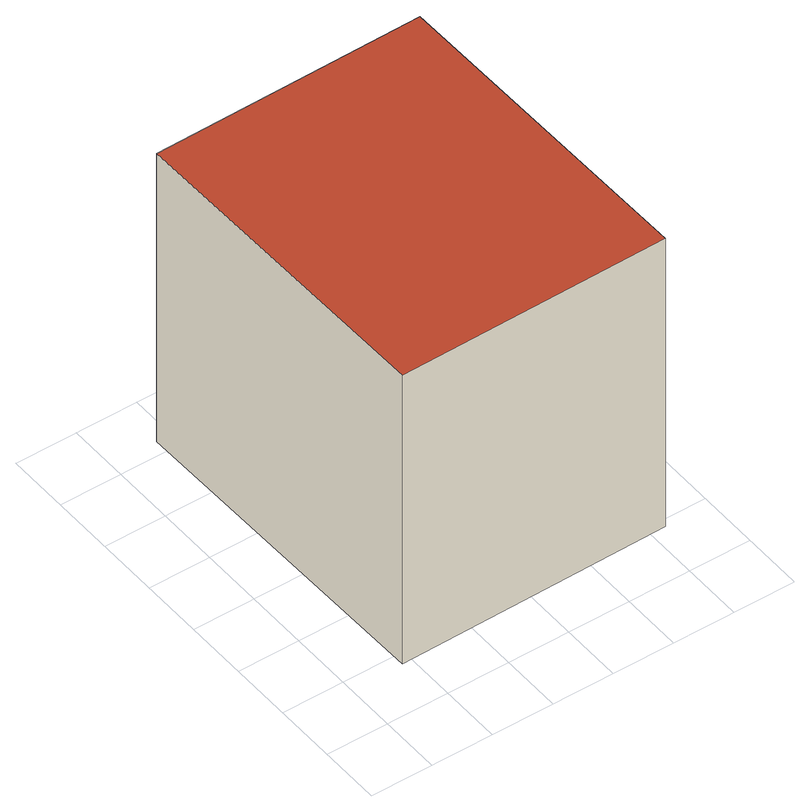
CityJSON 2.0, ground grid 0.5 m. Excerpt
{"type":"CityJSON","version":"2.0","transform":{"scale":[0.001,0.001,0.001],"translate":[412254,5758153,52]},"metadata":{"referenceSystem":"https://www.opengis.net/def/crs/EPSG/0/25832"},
"CityObjects":{
"building1":{"type":"Building","attributes":{"Gemeindeschluessel":"05515000","Geometrietyp2DReferenz":"3000","function":"31001_2500","roofType":"1000","measuredHeight":2.65},"address":[{"country":"Germany","locality":"Münster","thoroughfareNumber":"39a","thoroughfareName":"Kasewinkel"}],"geometry":[{"type":"Solid","lod":"2","boundaries":[[[[0,1,2,3]],[[4,5,1,0]],[[6,7,5,4]],[[3,2,7,6]],[[4,0,3,6]],[[1,5,7,2]]]],"semantics":{"surfaces":[{"type":"WallSurface"},{"type":"RoofSurface"},{"type":"GroundSurface"}],"values":[[0,0,0,0,1,2]]}}]}
},
"vertices":[
[380,3114,3590],[380,3114,942],[425,410,942],[425,410,3590],[2580,3144,3590],[2580,3144,942],[2625,442,3590],[2625,442,942]
]}
